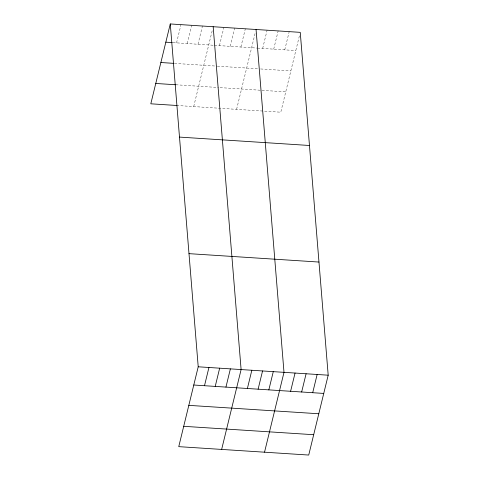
<?xml version="1.0" encoding="UTF-8"?>
<svg xmlns="http://www.w3.org/2000/svg" width="479" height="479" viewBox="0 0 479 479"><rect width="100%" height="100%" fill="white"/><g stroke="black" fill="none" stroke-linecap="round" stroke-linejoin="round"><path stroke-width="0.36" stroke-dasharray="2.4 1.8" d="M176.553 42.87L180.996 24.645M187.277 43.565L191.72 25.339M198.001 44.254L202.443 26.028M193.702 106.578L212.484 29.524M219.448 45.643L223.891 27.417M230.165 46.337L234.614 28.111M240.889 47.026L245.332 28.8M236.59 109.35L255.205 32.997M262.66 48.433L267.102 30.207M273.713 49.151L278.155 30.925M284.76 49.864L289.202 31.638M299.393 35.859L280.784 112.206L177.972 105.56M172.979 42.637L213.724 45.271M214.442 45.319L256.768 48.056M257.504 48.104L295.806 50.576M174.452 63.39L216.634 66.12M217.346 66.162L257.702 68.772M260.648 68.964L290.849 70.916M175.781 84.759L218.675 87.531M220.101 87.627L285.741 91.866"/><path stroke-width="0.72" d="M170.273 23.95L198.216 366.794L178.751 446.65L308.727 455.05L328.193 375.195L300.249 32.35L170.273 23.95L150.807 103.805L177.26 105.512M204.497 385.715L208.94 367.489M215.221 386.409L219.663 368.183M225.944 387.104L230.387 368.872M221.645 449.422L241.111 369.566L213.167 26.722M247.392 388.487L251.834 370.261M258.109 389.182L262.558 370.956M268.833 389.876L273.275 371.644M264.534 452.194L283.999 372.339L256.055 29.494M290.603 391.283L295.052 373.057M301.656 391.996L306.099 373.77M312.703 392.708L317.146 374.482M165.83 42.176L172.266 42.595M160.872 62.515L173.739 63.348M155.765 83.466L175.781 84.759M179.493 137.09L309.47 145.49M188.995 253.654L318.972 262.055M198.216 366.794L328.193 375.195M193.773 385.02L323.75 393.421M188.816 405.36L318.792 413.76M183.708 426.31L313.685 434.71"/></g></svg>
